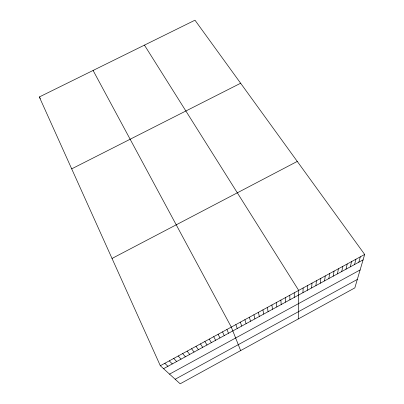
<?xml version="1.0" encoding="UTF-8"?>
<svg xmlns="http://www.w3.org/2000/svg" width="404" height="404" viewBox="0 0 404 404"><rect width="100%" height="100%" fill="white"/><g stroke="black" fill="none" stroke-linecap="round" stroke-linejoin="round"><path stroke-width="0.61" d="M298.258 318.953L298.697 290.385L144.44 45.127M302.965 292.663L303.136 287.966M307.293 290.299L307.575 285.552M311.62 287.941L312.004 283.138M315.943 285.583L316.423 280.729M320.256 283.229L320.842 278.326M324.564 280.881L325.255 275.922M328.866 278.533L329.659 273.523M333.164 276.195L334.058 271.129M337.451 273.851L338.446 268.736M341.739 271.518L342.834 266.347M346.016 269.18L347.213 263.964M350.288 266.852L351.586 261.585M354.555 264.524L355.954 259.206M358.818 262.201L360.312 256.828M364.671 254.459L354.828 287.89L180.169 383.8L160.327 365.741L39.329 96.97L194.975 20.2L364.671 254.459L160.327 365.741M175.169 379.25L357.318 279.437M169.544 374.129L360.11 269.948M163.559 368.685L363.075 259.883M112.029 258.454L297.268 161.413M71.695 168.862L240.638 83.239M164.807 363.302L167.933 366.297M169.286 360.863L172.301 363.918M173.755 358.429L176.659 361.54M178.22 356L181.017 359.166M182.674 353.571L185.365 356.793M187.128 351.147L189.708 354.424M191.572 348.728L194.046 352.056M196.011 346.309L198.379 349.697M200.445 343.895L202.702 347.334M39.329 96.97L40.309 98.465M204.868 341.486L207.025 344.981M209.292 339.077L211.337 342.627M93.097 70.453L231.3 327.089L240.648 350.591M213.706 336.673L215.645 340.279M218.115 334.275L219.948 337.931M222.513 331.876L224.245 335.588M226.912 329.482L228.533 333.25M235.84 324.619L237.249 328.497M240.37 322.15L241.673 326.084M244.895 319.685L246.092 323.675M249.414 317.226L250.5 321.271M253.924 314.767L254.909 318.867M258.429 312.317L259.307 316.468M262.928 309.863L263.701 314.075M267.423 307.419L268.084 311.681M271.912 304.975L272.468 309.292M276.392 302.535L276.841 306.904M280.866 300.096L281.209 304.525M285.33 297.667L285.572 302.147M289.794 295.233L289.931 299.768M294.248 292.809L294.279 297.394"/></g></svg>
